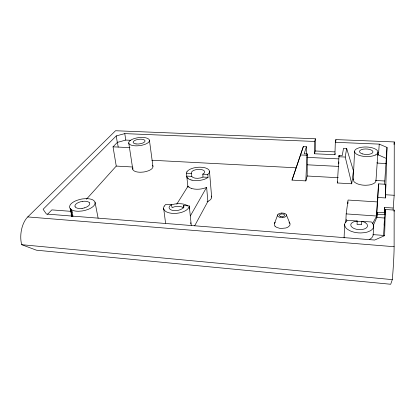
<?xml version="1.0" encoding="UTF-8"?>
<svg xmlns="http://www.w3.org/2000/svg" width="415" height="415" viewBox="0 0 415 415"><rect width="100%" height="100%" fill="white"/><g stroke="black" fill="none" stroke-linecap="round" stroke-linejoin="round"><path stroke-width="0.62" d="M335.159 153.591L334.931 154.712L314.482 153.768L315.229 150.998L315.384 138.771L115.536 130.741L27.587 217.097A19.827 10.832 -82.6 0 0 21.705 244.694L36.401 250.188L390.702 284.259L392.3 279.627A23.09 0.929 -86.4 0 0 394.115 246.707L394.162 210.089L385.327 209.487L383.548 235.264M393.072 209.917L394.183 195.273L394.25 141.94L335.875 139.596L335.31 142.309L334.931 154.712M306.332 154.193L306.369 146.666L303.349 146.531L292.02 180.105L305.839 180.899L307.178 176.007L307.302 153.939L304.2 153.794L306.369 146.666M132.784 169.263L128.738 142.874L128.987 141.837A10.432 4.026 -7.2 0 1 133.796 138.729L136.141 138.076A10.432 4.026 -7.2 0 1 138.667 137.64L141.214 137.448A10.432 4.026 -7.2 0 1 147.88 138.553L148.964 139.352A10.432 4.026 -7.2 0 1 149.436 140.296L152.943 166.374L152.787 167.478A10.188 4.326 -7.6 0 1 148.228 170.856L145.893 171.571A10.188 4.326 -7.6 0 1 143.362 172.043L140.799 172.235A10.188 4.326 -7.6 0 1 134.169 170.928L133.148 170.036A10.188 4.326 -7.6 0 1 132.743 168.998L132.971 167.883M314.482 153.768L314.632 141.453L315.384 138.771M385.447 197.945L385.831 184.286L378.563 183.871L377.889 197.478L385.447 197.945L387.008 147.424L379.243 144.124L335.31 142.309M385.327 209.487L384.632 235.653L374.662 240.046L46.413 214.047L43.113 209.295L116.242 135.923L124.775 133.614L314.632 141.453M384.326 221.314L384.088 225.112M384.555 213.128L384.715 207.464L393.083 208.019M384.575 184.177L387.008 147.424M335.818 141.442L335.875 139.596M338.775 163.821L338.842 161.881M339.019 156.709L339.06 155.418L342.251 155.563L343.527 148.285L346.65 148.42L353.435 170.798L351.733 183.793L337.385 182.968L339.06 155.418M305.839 180.899L306.913 155.251L307.302 153.939M344.082 237.977L344.642 224.489M345.799 222.622L346.172 213.896L348.061 200.035L377.276 201.913L376.561 216.018L346.172 213.896M347.9 203.682L347.978 201.861M369.236 239.59L369.832 239.263A14.458 7.574 4 0 0 373.127 235.015L373.142 234.615L384.181 235.471M353.232 179.607L354.581 151.351M385.068 212.791L377.168 212.257L376.841 217.476L373.189 225.625M384.752 218.025L376.841 217.476L377.168 212.257M357.227 221.034L357.045 224.406L357.486 224.38A8.388 4.337 3.9 0 1 361.595 224.738L361.787 221.366L371.42 221.978A14.577 7.465 3.8 0 1 372.675 223.286L373.609 225.143A14.577 7.465 3.8 0 1 370.403 230.75L367.69 231.923A14.577 7.465 3.8 0 1 364.417 232.675L360.796 232.95A14.577 7.465 3.8 0 1 349.586 230.595L347.148 229.054A14.577 7.465 3.8 0 1 345.488 227.296L344.699 225.428A14.577 7.465 3.8 0 1 347.64 220.329L357.227 221.034L356.656 221.086A8.414 4.311 3.8 0 0 351.189 226.331A8.414 4.311 3.8 0 0 362.036 229.531A8.414 4.311 3.8 0 0 366.964 224.131A8.44 4.321 3.8 0 0 365.625 222.902M375.954 180.821L377.915 152.336M386.168 158.364L378.485 154.956L379.243 144.124M373.127 235.015L373.718 226.559M377.276 201.913L378.563 183.871M376.561 216.018L377.889 197.478M385.338 190.641L385.582 187.461M384.259 213.222L384.715 207.464M394.037 144.493L394.25 141.94M394.053 211.339L394.162 210.089M346.115 220.687L346.286 219.405M351.733 183.793L345.228 157.057L346.65 148.42M337.385 182.968L337.587 181.806M292.02 180.105L303.349 146.531M277.64 215.037L274.382 223.784L274.351 224.894L275.062 226.18M186.906 171.898L187.118 171.53A11.542 5.115 -5.2 0 1 188.405 170.29L189.24 169.719A11.594 5.141 -5.2 0 1 192.581 168.277L193.878 167.914A11.542 5.115 -5.2 0 1 204.113 167.608L205.259 167.893A11.594 5.141 -5.3 0 1 208.029 169.154L208.652 169.683A11.542 5.115 -5.2 0 1 209.176 172.806L208.989 173.179A11.516 5.11 -5.2 0 1 207.785 174.445L208.034 177.361L207.194 177.962A11.558 5.177 -5.3 0 1 203.838 179.477L202.515 179.856A11.558 5.177 -5.3 0 1 191.953 180.162M372.411 223.908L376.929 215.525M194.682 225.796L207.957 201.291M190.35 215.914L206.623 187.305L207.863 201.472M176.785 204.107L188.088 186.091L188.991 187.103M164.288 206.141L164.558 205.752A12.849 6.292 -6.7 0 1 165.642 204.6L166.021 204.294L171.488 204.683L172.064 207.666A7.397 3.652 -6.8 0 1 183.575 207.998M274.818 222.917L275.228 222.445M86.439 199.221L116.252 166.078L132.271 166.97M278.107 214.301L277.884 214.56A4.435 2.272 -0.8 0 0 277.568 215.535L277.682 215.81A4.435 2.272 -0.8 0 0 279.918 217.356L280.457 217.455A4.435 2.272 -0.8 0 0 282.345 217.585M116.252 166.078L113.025 146.837L117.305 142.418L125.781 140.078L130.844 140.306M47.533 214.332L51.844 209.891L71.432 211.38M171.488 204.683L171.291 204.787A7.418 3.631 -6.7 0 0 169.569 206.234L169.413 206.463A7.418 3.631 -6.7 0 0 174.061 210.607A7.418 3.631 -6.7 0 0 183.378 207.567L183.523 207.334A7.418 3.631 -6.7 0 0 183.653 205.508L189.219 205.939L189.546 209.056L189.541 208.755A12.756 6.303 -6.8 0 0 189.235 207.609L189.058 207.282M202.971 177.06L202.821 177.138A6.65 2.978 -5.3 0 1 191.829 176.479L191.455 173.403A6.666 2.957 -5.3 0 1 191.585 172.101L191.699 171.862A6.666 2.957 -5.2 0 1 199.874 169.372A6.666 2.957 -5.2 0 1 204.439 172.604L204.33 172.842A6.666 2.957 -5.3 0 1 202.857 174.072L202.971 177.06L208.034 177.361M206.623 187.305L206.411 187.409A11.48 5.286 -5.3 0 1 204.611 188.12L203.298 188.503A11.418 5.255 -5.3 0 1 192.871 188.789L191.709 188.472M281.666 213.071L281.121 213.118A4.435 2.272 -0.8 0 0 278.076 214.301M282.356 217.574L282.911 217.527A4.435 2.272 -0.8 0 0 285.935 216.329L286.158 216.059A4.435 2.272 -0.8 0 0 286.412 215.084L286.334 214.804A4.435 2.272 -0.8 0 0 284.036 213.289M356.469 221.304L357.331 221.283A14.53 7.512 3.9 0 1 362.648 221.74M315.229 150.998L334.858 151.885M377.235 154.899L378.485 154.956M300.693 154.961L306.913 155.251M338.811 156.751L345.228 157.057M113.025 146.837L129.978 147.641M306.965 157.363L338.599 158.878M386.017 163.515L377.168 163.079L377.053 162.462M307.24 164.807L338.687 166.41M151.895 160.247L295.926 167.79M307.178 176.007L338.303 177.734M353.347 178.979A11.381 5.105 2.7 0 0 353.29 180.25L353.943 181.521A11.381 5.105 2.7 0 0 355.266 182.709L357.196 183.736A11.381 5.105 2.7 0 0 365.947 185.256L368.759 185.043A11.381 5.105 2.7 0 0 371.295 184.514L373.396 183.7A11.381 5.105 2.7 0 0 375.969 180.499L384.674 180.987M191.497 173.496L186.485 173.205L186.792 176.095L191.787 176.396M202.707 174.15L207.785 174.445M385.701 194.76L394.183 195.273M377.074 214.182L385.011 214.731M27.748 216.921L394.115 246.707M21.705 244.694L392.3 279.627M284.052 213.294L283.544 213.186A4.435 2.272 -0.8 0 0 281.64 213.066M192.005 180.157L190.833 179.851M71.582 209.855L69.767 208.034A12.995 5.903 -11.1 0 1 69.544 206.566L70.13 205A12.995 5.903 -11.1 0 1 76.728 200.419L79.722 199.48A12.995 5.903 -11.1 0 1 82.86 198.878L85.967 198.64A12.995 5.903 -11.1 0 1 93.691 200.44L94.791 201.664A12.995 5.903 -11.1 0 1 95.123 203.101L94.656 204.657A12.995 5.903 -11.1 0 1 88.177 209.373L85.106 210.364A12.995 5.903 -11.1 0 1 81.854 211.002L78.632 211.251A12.995 5.903 -11.1 0 1 71.582 209.855L72.978 216.417M188.104 178.512L187.513 177.957M289.224 222.414L289.992 223.685L290.007 224.795A7.942 4.166 -0.7 0 1 289.603 225.672L288.077 227.036A7.932 4.16 -0.7 0 1 285.686 228.017L281.064 228.442A7.942 4.166 -0.7 0 1 279.399 228.229L276.846 227.43A7.932 4.16 -0.7 0 1 275.005 226.175M163.878 209.31L164.278 210.047A12.849 6.292 -6.7 0 0 166.617 211.946L167.743 212.428A12.849 6.292 -6.7 0 0 179.098 212.962L180.665 212.605A12.896 6.313 -6.8 0 0 184.888 211.002L186.039 210.332A12.849 6.292 -6.7 0 0 188.483 208.055L188.726 207.656A12.849 6.292 -6.7 0 0 189.219 206.042L189.219 205.939M286.334 214.804L289.893 223.389M72.231 216.153L70.545 208.34M72.075 216.516L70.389 208.698M70.208 208.745L71.862 216.48L71.416 215.759A12.901 6.002 -11.3 0 1 71.193 214.265L71.764 212.672A12.901 6.002 -11.3 0 1 72.34 211.873M95.056 202.359L98.132 218.254M116.242 135.923L117.305 142.418M117.378 142.029L118.197 147.045M124.775 133.614L125.781 140.078M163.681 208.543L165.58 223.187M183.653 205.508L183.861 207.37M190.693 222.72L190.822 223.965M186.797 176.422L187.917 187.082M189.541 208.755L191.289 225.345M375.938 180.177L375.969 180.499M209.502 171.499L211.64 197.042M149.436 140.296L149.26 141.328A10.432 4.026 -7.2 0 1 144.555 144.503L142.158 145.188A10.432 4.026 -7.2 0 1 139.559 145.644L136.934 145.841A10.432 4.026 -7.2 0 1 130.17 144.669L129.138 143.839A10.432 4.026 -7.2 0 1 128.738 142.874M152.471 165.357A10.188 4.326 -7.6 0 1 152.943 166.374M361.792 221.366A8.414 4.311 3.8 0 1 365.625 222.902M84.401 207.879A7.512 3.413 -11.1 0 0 89.749 203.827A7.527 3.419 -11.1 0 0 89.453 202.8M82.066 208.372A7.512 3.413 -11.1 0 1 75.208 206.878M82.658 201.358A7.512 3.413 -11.1 0 1 89.453 202.795M84.385 207.889A7.527 3.419 -11.1 0 1 82.056 208.377M75.182 206.883A7.527 3.419 -11.1 0 1 74.933 205.835A7.512 3.413 -11.1 0 1 80.365 201.835A7.527 3.419 -11.1 0 1 82.637 201.358M207.09 201.835A11.33 5.452 -5.4 0 0 207.65 201.576L209.98 200.097A11.267 5.421 -5.4 0 0 211.406 196.041M163.811 209.305A12.896 6.313 -6.8 0 1 164.226 206.12M187.762 205.897A12.86 6.355 -6.8 0 0 186.361 205.062L185.24 204.6A12.798 6.324 -6.8 0 0 174.269 204.123L172.749 204.46A12.86 6.355 -6.8 0 0 171.281 204.891M186.506 173.148A11.542 5.115 -5.2 0 1 186.926 171.846M190.776 179.851A11.558 5.177 -5.3 0 1 188.047 178.512M187.45 177.957A11.558 5.177 -5.3 0 1 186.724 176.085M191.642 188.472A11.48 5.286 -5.3 0 1 188.924 187.103M274.367 223.742A7.942 4.166 -0.7 0 1 274.808 222.876M288.99 222.15A7.932 4.16 -0.7 0 1 289.234 222.383M375.305 155.044L373.152 155.822A11.682 4.778 2 0 1 370.548 156.336L367.664 156.554A11.682 4.778 2 0 1 358.669 155.184L356.687 154.235A11.682 4.778 2 0 1 355.318 153.13L354.643 151.947A11.682 4.778 2 0 1 357.351 148.425L359.473 147.688A11.682 4.778 2 0 1 362.01 147.201L364.795 146.988A11.682 4.778 2 0 1 373.599 148.264L375.606 149.177A11.682 4.778 2 0 1 377.048 150.256L377.816 151.434A11.682 4.778 2 0 1 375.305 155.044M136.042 143.948A6.033 2.329 -7.2 0 0 145.089 140.986A6.033 2.329 -7.2 0 0 136.167 139.871A6.033 2.329 -7.2 0 0 136.042 143.948M362.539 153.918A6.744 2.755 2 0 0 372.955 152.061A6.744 2.755 2 0 0 363.187 149.167A6.744 2.755 2 0 0 362.539 153.918M280.592 216.474A2.651 1.354 -0.8 0 0 284.659 215.344A2.651 1.354 -0.8 0 0 280.779 214.124A2.651 1.354 -0.8 0 0 280.592 216.474"/></g></svg>
